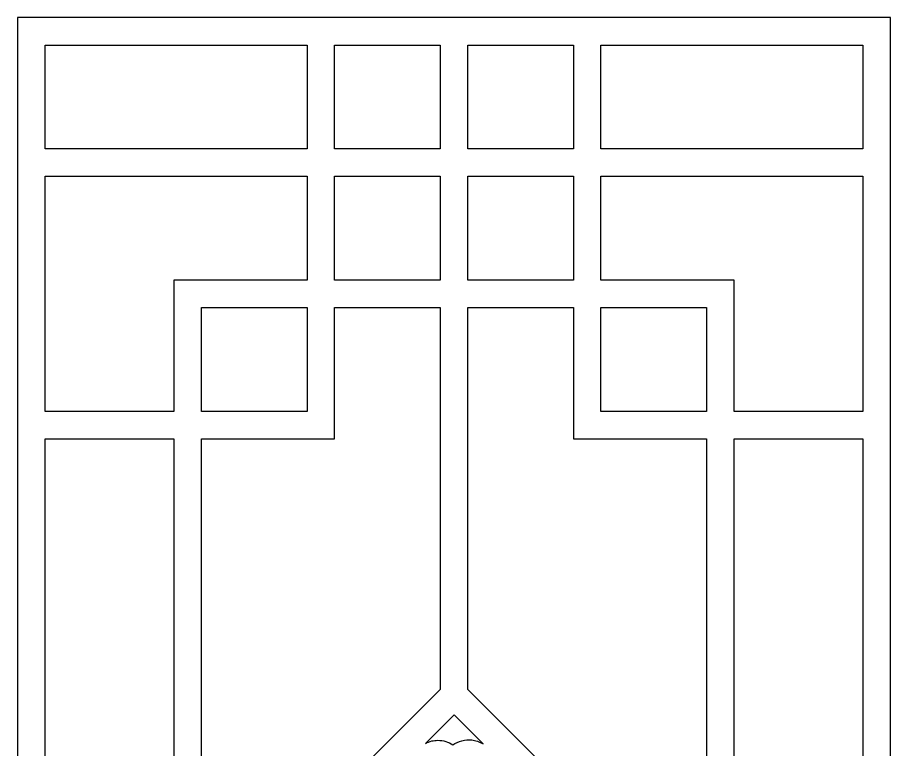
# Model space of a CAD drawing. Header units: centimetres. Extents: x -12.8 to -1.9, y -0.9 to 9.5.
# Drawn here: x -12.84 to -7.61, y 5.12 to 9.5 of the extents above; entities that cross this region are included whole.
import ezdxf

# ---------------------------------------------------------------- set-up
doc = ezdxf.new("R2010")
doc.units = ezdxf.units.CM
doc.header["$MEASUREMENT"] = 0
doc.layers.add('layer 1', color=7, linetype='Continuous')

msp = doc.modelspace()

# ---------------------------------------------------------------- linework, layer by layer
at = {"layer": 'layer 1', "color": 250}
for points, knots in [([(-12.83717, -0.8996), (-12.83717, -0.8996), (-12.83717, 9.5), (-12.83717, 9.5), (-12.83717, 9.5), (-12.83717, 9.5), (-7.61312, 9.5), (-7.61312, 9.5), (-7.61312, 9.5), (-7.61312, 9.5), (-7.61312, -0.8996), (-7.61312, -0.8996), (-7.61312, -0.8996), (-7.61312, -0.8996), (-12.83717, -0.8996), (-12.83717, -0.8996)], [0, 0, 0, 0, 0.2, 0.2, 0.2, 0.2, 0.4, 0.4, 0.4, 0.4, 0.6, 0.6, 0.6, 0.6, 1, 1, 1, 1]), ([(-12.67234, 8.71494), (-12.67234, 8.71494), (-12.67234, 8.71494), (-12.67234, 8.71494), (-12.67234, 8.71494), (-12.67234, 8.71494), (-11.10425, 8.71494), (-11.10425, 8.71494), (-11.10425, 8.71494), (-11.10425, 8.71494), (-11.10425, 9.33518), (-11.10425, 9.33518), (-11.10425, 9.33518), (-11.10425, 9.33518), (-12.67234, 9.33518), (-12.67234, 9.33518), (-12.67234, 9.33518), (-12.67234, 9.33518), (-12.67234, 8.71494), (-12.67234, 8.71494)], [0, 0, 0, 0, 0.1666667, 0.1666667, 0.1666667, 0.1666667, 0.3333333, 0.3333333, 0.3333333, 0.3333333, 0.5, 0.5, 0.5, 0.5, 0.6666667, 0.6666667, 0.6666667, 0.6666667, 1, 1, 1, 1]), ([(-10.93943, 9.33518), (-10.93943, 9.33518), (-10.93943, 9.33518), (-10.93943, 9.33518), (-10.93943, 9.33518), (-10.93943, 9.33518), (-10.93943, 8.71494), (-10.93943, 8.71494), (-10.93943, 8.71494), (-10.93943, 8.71494), (-10.30757, 8.71494), (-10.30757, 8.71494), (-10.30757, 8.71494), (-10.30757, 8.71494), (-10.30757, 9.33518), (-10.30757, 9.33518), (-10.30757, 9.33518), (-10.30757, 9.33518), (-10.93943, 9.33518), (-10.93943, 9.33518)], [0, 0, 0, 0, 0.1666667, 0.1666667, 0.1666667, 0.1666667, 0.3333333, 0.3333333, 0.3333333, 0.3333333, 0.5, 0.5, 0.5, 0.5, 0.6666667, 0.6666667, 0.6666667, 0.6666667, 1, 1, 1, 1]), ([(-10.14273, 9.33518), (-10.14273, 9.33518), (-10.14273, 9.33518), (-10.14273, 9.33518), (-10.14273, 9.33518), (-10.14273, 9.33518), (-10.14273, 8.71494), (-10.14273, 8.71494), (-10.14273, 8.71494), (-10.14273, 8.71494), (-9.51087, 8.71494), (-9.51087, 8.71494), (-9.51087, 8.71494), (-9.51087, 8.71494), (-9.51087, 9.33518), (-9.51087, 9.33518), (-9.51087, 9.33518), (-9.51087, 9.33518), (-10.14273, 9.33518), (-10.14273, 9.33518)], [0, 0, 0, 0, 0.1666667, 0.1666667, 0.1666667, 0.1666667, 0.3333333, 0.3333333, 0.3333333, 0.3333333, 0.5, 0.5, 0.5, 0.5, 0.6666667, 0.6666667, 0.6666667, 0.6666667, 1, 1, 1, 1]), ([(-9.34604, 9.33518), (-9.34604, 9.33518), (-9.34604, 9.33518), (-9.34604, 9.33518), (-9.34604, 9.33518), (-9.34604, 9.33518), (-9.34604, 8.71494), (-9.34604, 8.71494), (-9.34604, 8.71494), (-9.34604, 8.71494), (-7.77795, 8.71494), (-7.77795, 8.71494), (-7.77795, 8.71494), (-7.77795, 8.71494), (-7.77795, 9.33518), (-7.77795, 9.33518), (-7.77795, 9.33518), (-7.77795, 9.33518), (-9.34604, 9.33518), (-9.34604, 9.33518)], [0, 0, 0, 0, 0.1666667, 0.1666667, 0.1666667, 0.1666667, 0.3333333, 0.3333333, 0.3333333, 0.3333333, 0.5, 0.5, 0.5, 0.5, 0.6666667, 0.6666667, 0.6666667, 0.6666667, 1, 1, 1, 1]), ([(-12.67234, 7.14484), (-12.67234, 7.14484), (-12.67234, 7.14484), (-12.67234, 7.14484), (-12.67234, 7.14484), (-12.67234, 7.14484), (-11.90094, 7.14484), (-11.90094, 7.14484), (-11.90094, 7.14484), (-11.90094, 7.14484), (-11.90094, 7.9299), (-11.90094, 7.9299), (-11.90094, 7.9299), (-11.90094, 7.9299), (-11.10425, 7.9299), (-11.10425, 7.9299), (-11.10425, 7.9299), (-11.10425, 7.9299), (-11.10425, 8.55012), (-11.10425, 8.55012), (-11.10425, 8.55012), (-11.10425, 8.55012), (-12.67234, 8.55012), (-12.67234, 8.55012), (-12.67234, 8.55012), (-12.67234, 8.55012), (-12.67234, 7.14484), (-12.67234, 7.14484)], [0, 0, 0, 0, 0.125, 0.125, 0.125, 0.125, 0.25, 0.25, 0.25, 0.25, 0.375, 0.375, 0.375, 0.375, 0.5, 0.5, 0.5, 0.5, 0.625, 0.625, 0.625, 0.625, 0.75, 0.75, 0.75, 0.75, 1, 1, 1, 1]), ([(-10.30757, 8.55012), (-10.30757, 8.55012), (-10.30757, 8.55012), (-10.30757, 8.55012), (-10.30757, 8.55012), (-10.30757, 8.55012), (-10.93943, 8.55012), (-10.93943, 8.55012), (-10.93943, 8.55012), (-10.93943, 8.55012), (-10.93943, 7.9299), (-10.93943, 7.9299), (-10.93943, 7.9299), (-10.93943, 7.9299), (-10.30757, 7.9299), (-10.30757, 7.9299), (-10.30757, 7.9299), (-10.30757, 7.9299), (-10.30757, 8.55012), (-10.30757, 8.55012)], [0, 0, 0, 0, 0.1666667, 0.1666667, 0.1666667, 0.1666667, 0.3333333, 0.3333333, 0.3333333, 0.3333333, 0.5, 0.5, 0.5, 0.5, 0.6666667, 0.6666667, 0.6666667, 0.6666667, 1, 1, 1, 1]), ([(-10.14273, 7.9299), (-10.14273, 7.9299), (-10.14273, 7.9299), (-10.14273, 7.9299), (-10.14273, 7.9299), (-10.14273, 7.9299), (-9.51087, 7.9299), (-9.51087, 7.9299), (-9.51087, 7.9299), (-9.51087, 7.9299), (-9.51087, 8.55012), (-9.51087, 8.55012), (-9.51087, 8.55012), (-9.51087, 8.55012), (-10.14273, 8.55012), (-10.14273, 8.55012), (-10.14273, 8.55012), (-10.14273, 8.55012), (-10.14273, 7.9299), (-10.14273, 7.9299)], [0, 0, 0, 0, 0.1666667, 0.1666667, 0.1666667, 0.1666667, 0.3333333, 0.3333333, 0.3333333, 0.3333333, 0.5, 0.5, 0.5, 0.5, 0.6666667, 0.6666667, 0.6666667, 0.6666667, 1, 1, 1, 1]), ([(-7.77795, 8.55012), (-7.77795, 8.55012), (-7.77795, 8.55012), (-7.77795, 8.55012), (-7.77795, 8.55012), (-7.77795, 8.55012), (-9.34604, 8.55012), (-9.34604, 8.55012), (-9.34604, 8.55012), (-9.34604, 8.55012), (-9.34604, 7.9299), (-9.34604, 7.9299), (-9.34604, 7.9299), (-9.34604, 7.9299), (-8.54935, 7.9299), (-8.54935, 7.9299), (-8.54935, 7.9299), (-8.54935, 7.9299), (-8.54935, 7.14484), (-8.54935, 7.14484), (-8.54935, 7.14484), (-8.54935, 7.14484), (-7.77795, 7.14484), (-7.77795, 7.14484), (-7.77795, 7.14484), (-7.77795, 7.14484), (-7.77795, 8.55012), (-7.77795, 8.55012)], [0, 0, 0, 0, 0.125, 0.125, 0.125, 0.125, 0.25, 0.25, 0.25, 0.25, 0.375, 0.375, 0.375, 0.375, 0.5, 0.5, 0.5, 0.5, 0.625, 0.625, 0.625, 0.625, 0.75, 0.75, 0.75, 0.75, 1, 1, 1, 1]), ([(-11.40663, 4.38261), (-11.40663, 4.38261), (-11.40663, 4.38261), (-11.40663, 4.38261), (-11.40663, 4.38261), (-11.40663, 4.38261), (-10.30757, 5.48168), (-10.30757, 5.48168), (-10.30757, 5.48168), (-10.30757, 5.48168), (-10.30757, 7.76506), (-10.30757, 7.76506), (-10.30757, 7.76506), (-10.30757, 7.76506), (-10.93943, 7.76506), (-10.93943, 7.76506), (-10.93943, 7.76506), (-10.93943, 7.76506), (-10.93943, 6.98001), (-10.93943, 6.98001), (-10.93943, 6.98001), (-10.93943, 6.98001), (-11.73611, 6.98001), (-11.73611, 6.98001), (-11.73611, 6.98001), (-11.73611, 6.98001), (-11.73611, 4.38261), (-11.73611, 4.38261), (-11.73611, 4.38261), (-11.73611, 4.38261), (-11.40663, 4.38261), (-11.40663, 4.38261)], [0, 0, 0, 0, 0.1111111, 0.1111111, 0.1111111, 0.1111111, 0.2222222, 0.2222222, 0.2222222, 0.2222222, 0.3333333, 0.3333333, 0.3333333, 0.3333333, 0.4444444, 0.4444444, 0.4444444, 0.4444444, 0.5555556, 0.5555556, 0.5555556, 0.5555556, 0.6666667, 0.6666667, 0.6666667, 0.6666667, 0.7777778, 0.7777778, 0.7777778, 0.7777778, 1, 1, 1, 1]), ([(-11.73611, 7.14484), (-11.73611, 7.14484), (-11.73611, 7.14484), (-11.73611, 7.14484), (-11.73611, 7.14484), (-11.73611, 7.14484), (-11.10425, 7.14484), (-11.10425, 7.14484), (-11.10425, 7.14484), (-11.10425, 7.14484), (-11.10425, 7.76506), (-11.10425, 7.76506), (-11.10425, 7.76506), (-11.10425, 7.76506), (-11.73611, 7.76506), (-11.73611, 7.76506), (-11.73611, 7.76506), (-11.73611, 7.76506), (-11.73611, 7.14484), (-11.73611, 7.14484)], [0, 0, 0, 0, 0.1666667, 0.1666667, 0.1666667, 0.1666667, 0.3333333, 0.3333333, 0.3333333, 0.3333333, 0.5, 0.5, 0.5, 0.5, 0.6666667, 0.6666667, 0.6666667, 0.6666667, 1, 1, 1, 1]), ([(-10.14273, 5.48168), (-10.14273, 5.48168), (-10.14273, 5.48168), (-10.14273, 5.48168), (-10.14273, 5.48168), (-10.14273, 5.48168), (-9.04365, 4.38261), (-9.04365, 4.38261), (-9.04365, 4.38261), (-9.04365, 4.38261), (-8.71418, 4.38261), (-8.71418, 4.38261), (-8.71418, 4.38261), (-8.71418, 4.38261), (-8.71418, 6.98001), (-8.71418, 6.98001), (-8.71418, 6.98001), (-8.71418, 6.98001), (-9.51087, 6.98001), (-9.51087, 6.98001), (-9.51087, 6.98001), (-9.51087, 6.98001), (-9.51087, 7.76506), (-9.51087, 7.76506), (-9.51087, 7.76506), (-9.51087, 7.76506), (-10.14273, 7.76506), (-10.14273, 7.76506), (-10.14273, 7.76506), (-10.14273, 7.76506), (-10.14273, 5.48168), (-10.14273, 5.48168)], [0, 0, 0, 0, 0.1111111, 0.1111111, 0.1111111, 0.1111111, 0.2222222, 0.2222222, 0.2222222, 0.2222222, 0.3333333, 0.3333333, 0.3333333, 0.3333333, 0.4444444, 0.4444444, 0.4444444, 0.4444444, 0.5555556, 0.5555556, 0.5555556, 0.5555556, 0.6666667, 0.6666667, 0.6666667, 0.6666667, 0.7777778, 0.7777778, 0.7777778, 0.7777778, 1, 1, 1, 1]), ([(-9.34604, 7.14484), (-9.34604, 7.14484), (-9.34604, 7.14484), (-9.34604, 7.14484), (-9.34604, 7.14484), (-9.34604, 7.14484), (-8.71418, 7.14484), (-8.71418, 7.14484), (-8.71418, 7.14484), (-8.71418, 7.14484), (-8.71418, 7.76506), (-8.71418, 7.76506), (-8.71418, 7.76506), (-8.71418, 7.76506), (-9.34604, 7.76506), (-9.34604, 7.76506), (-9.34604, 7.76506), (-9.34604, 7.76506), (-9.34604, 7.14484), (-9.34604, 7.14484)], [0, 0, 0, 0, 0.1666667, 0.1666667, 0.1666667, 0.1666667, 0.3333333, 0.3333333, 0.3333333, 0.3333333, 0.5, 0.5, 0.5, 0.5, 0.6666667, 0.6666667, 0.6666667, 0.6666667, 1, 1, 1, 1]), ([(-12.67234, 4.38261), (-12.67234, 4.38261), (-12.67234, 4.38261), (-12.67234, 4.38261), (-12.67234, 4.38261), (-12.67234, 4.38261), (-11.90094, 4.38261), (-11.90094, 4.38261), (-11.90094, 4.38261), (-11.90094, 4.38261), (-11.90094, 6.98001), (-11.90094, 6.98001), (-11.90094, 6.98001), (-11.90094, 6.98001), (-12.67234, 6.98001), (-12.67234, 6.98001), (-12.67234, 6.98001), (-12.67234, 6.98001), (-12.67234, 4.38261), (-12.67234, 4.38261)], [0, 0, 0, 0, 0.1666667, 0.1666667, 0.1666667, 0.1666667, 0.3333333, 0.3333333, 0.3333333, 0.3333333, 0.5, 0.5, 0.5, 0.5, 0.6666667, 0.6666667, 0.6666667, 0.6666667, 1, 1, 1, 1]), ([(-7.77795, 6.98001), (-7.77795, 6.98001), (-7.77795, 6.98001), (-7.77795, 6.98001), (-7.77795, 6.98001), (-7.77795, 6.98001), (-8.54935, 6.98001), (-8.54935, 6.98001), (-8.54935, 6.98001), (-8.54935, 6.98001), (-8.54935, 4.38261), (-8.54935, 4.38261), (-8.54935, 4.38261), (-8.54935, 4.38261), (-7.77795, 4.38261), (-7.77795, 4.38261), (-7.77795, 4.38261), (-7.77795, 4.38261), (-7.77795, 6.98001), (-7.77795, 6.98001)], [0, 0, 0, 0, 0.1666667, 0.1666667, 0.1666667, 0.1666667, 0.3333333, 0.3333333, 0.3333333, 0.3333333, 0.5, 0.5, 0.5, 0.5, 0.6666667, 0.6666667, 0.6666667, 0.6666667, 1, 1, 1, 1]), ([(-10.05034, 5.15616), (-10.05034, 5.15616), (-10.05034, 5.15616), (-10.05034, 5.15616), (-10.05034, 5.15616), (-10.05312, 5.15794), (-10.05597, 5.15967), (-10.05894, 5.16143), (-10.05894, 5.16143), (-10.07086, 5.16723), (-10.08193, 5.17164), (-10.09462, 5.17555), (-10.09462, 5.17555), (-10.09462, 5.17555), (-10.11858, 5.18011), (-10.11858, 5.18011), (-10.11858, 5.18011), (-10.15693, 5.18317), (-10.19982, 5.17281), (-10.23179, 5.15011), (-10.23179, 5.15011), (-10.25944, 5.16956), (-10.28895, 5.1769), (-10.32236, 5.17793), (-10.32236, 5.17793), (-10.3347, 5.17743), (-10.34581, 5.17617), (-10.35795, 5.17391), (-10.35795, 5.17391), (-10.37209, 5.17013), (-10.38405, 5.16569), (-10.39657, 5.15954), (-10.39657, 5.15954), (-10.39657, 5.15954), (-10.22514, 5.33096), (-10.22514, 5.33096), (-10.22514, 5.33096), (-10.22514, 5.33096), (-10.05034, 5.15616), (-10.05034, 5.15616)], [0, 0, 0, 0, 0.0909091, 0.0909091, 0.0909091, 0.0909091, 0.1818182, 0.1818182, 0.1818182, 0.1818182, 0.2727273, 0.2727273, 0.2727273, 0.2727273, 0.3636364, 0.3636364, 0.3636364, 0.3636364, 0.4545455, 0.4545455, 0.4545455, 0.4545455, 0.5454545, 0.5454545, 0.5454545, 0.5454545, 0.6363636, 0.6363636, 0.6363636, 0.6363636, 0.7272727, 0.7272727, 0.7272727, 0.7272727, 0.8181818, 0.8181818, 0.8181818, 0.8181818, 1, 1, 1, 1])]:
    msp.add_open_spline(points, degree=3, knots=knots, dxfattribs=at)

doc.saveas('drawing.dxf')
